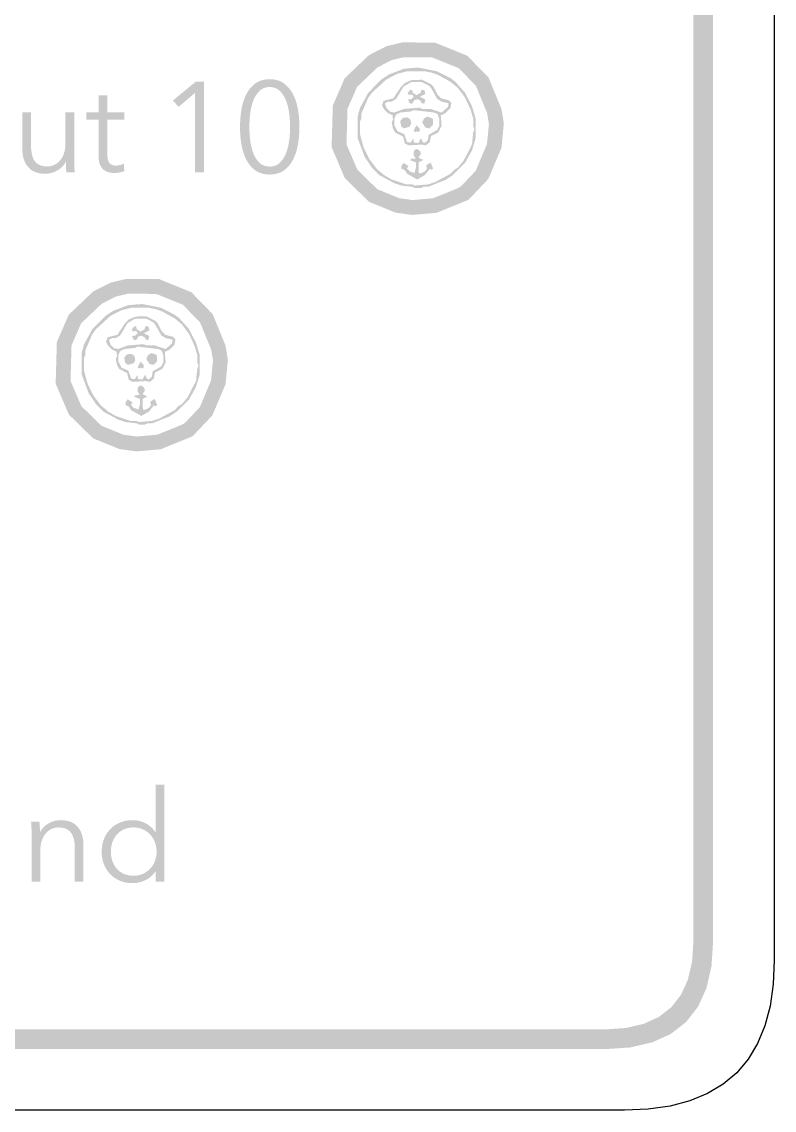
# Model space of a CAD drawing. Header units: millimetres. Extents: x 6 to 297, y 55 to 451.
# Drawn here: x 53.65 to 68.93, y 202.36 to 224.45 of the extents above; entities that cross this region are included whole.
import ezdxf

# ---------------------------------------------------------------- set-up
doc = ezdxf.new("R2010")
doc.units = ezdxf.units.MM
doc.layers.add('CUT', color=1, linetype='Continuous')
doc.layers.add('RASTER', color=7, linetype='Continuous')

msp = doc.modelspace()

# ---------------------------------------------------------------- hatches: boundary and pattern name
at = {"layer": 'RASTER'}
h = msp.add_hatch(color=7, dxfattribs=at)
h.paths.add_polyline_path([(7.2, 240.8), (7.234, 241.316), (7.337, 241.763), (7.509, 242.141), (7.75, 242.45), (8.059, 242.691), (8.438, 242.863), (8.884, 242.966), (9.4, 243), (65.489, 243), (66.005, 242.966), (66.452, 242.863), (66.83, 242.691), (67.139, 242.45), (67.38, 242.141), (67.552, 241.763), (67.655, 241.316), (67.689, 240.8), (67.689, 205.8), (67.655, 205.284), (67.552, 204.837), (67.38, 204.459), (67.139, 204.15), (66.83, 203.909), (66.452, 203.738), (66.005, 203.634), (65.489, 203.6), (9.4, 203.6), (8.884, 203.634), (8.438, 203.737), (8.059, 203.909), (7.75, 204.15), (7.509, 204.459), (7.337, 204.837), (7.234, 205.284), (7.2, 205.8)])
h.paths.add_polyline_path([(7.6, 240.8), (7.6, 205.8), (7.628, 205.378), (7.712, 205.013), (7.853, 204.703), (8.05, 204.45), (8.303, 204.253), (8.612, 204.112), (8.978, 204.028), (9.4, 204), (65.489, 204), (65.911, 204.028), (66.277, 204.113), (66.586, 204.253), (66.839, 204.45), (67.036, 204.703), (67.177, 205.013), (67.261, 205.378), (67.289, 205.8), (67.289, 240.8), (67.261, 241.222), (67.177, 241.587), (67.036, 241.897), (66.839, 242.15), (66.586, 242.347), (66.277, 242.488), (65.911, 242.572), (65.489, 242.6), (9.4, 242.6), (8.978, 242.572), (8.612, 242.488), (8.303, 242.347), (8.05, 242.15), (7.853, 241.897), (7.712, 241.587), (7.628, 241.222), (7.6, 240.8)], flags=0)
h = msp.add_hatch(color=7, dxfattribs=at)
h.paths.add_polyline_path([(61.378, 224.035), (62.042, 224.03), (62.695, 223.765), (63.128, 223.322), (63.39, 222.684), (63.438, 222.394), (63.392, 221.899), (63.123, 221.263), (62.721, 220.839), (62.072, 220.576), (61.579, 220.533), (61.239, 220.58), (60.703, 220.798), (60.211, 221.279), (59.942, 221.908), (59.966, 222.753), (60.207, 223.306), (60.7, 223.777), (61.064, 223.96)])
h.paths.add_polyline_path([(61.412, 223.735), (61.167, 223.677), (60.875, 223.529), (60.458, 223.131), (60.264, 222.686), (60.244, 221.965), (60.464, 221.452), (60.871, 221.054), (61.318, 220.872), (61.586, 220.835), (62.001, 220.871), (62.548, 221.092), (62.868, 221.429), (63.097, 221.973), (63.136, 222.383), (63.099, 222.601), (62.872, 223.154), (62.524, 223.511), (61.982, 223.73), (61.412, 223.735)], flags=0)
h = msp.add_hatch(color=7, dxfattribs=at)
h.paths.add_polyline_path([(61.466, 223.838), (61.903, 223.846), (62.126, 223.796), (62.454, 223.655), (62.677, 223.507), (62.849, 223.334), (63.047, 223.038), (63.188, 222.66), (63.237, 222.413), (63.237, 222.191), (63.138, 221.746), (62.899, 221.319), (62.602, 221.022), (62.225, 220.832), (61.805, 220.733), (61.558, 220.733), (61.508, 220.758), (61.261, 220.783), (61.113, 220.832), (60.76, 221.022), (60.488, 221.269), (60.365, 221.442), (60.199, 221.771), (60.125, 222.067), (60.125, 222.462), (60.174, 222.709), (60.315, 223.063), (60.488, 223.31), (60.636, 223.458), (60.834, 223.606), (61.113, 223.747), (61.335, 223.821)])
h.paths.add_polyline_path([(61.681, 223.796), (61.632, 223.771), (61.434, 223.771), (61.113, 223.673), (60.883, 223.557), (60.612, 223.359), (60.439, 223.137), (60.298, 222.858), (60.224, 222.635), (60.199, 222.339), (60.174, 222.289), (60.199, 222.018), (60.273, 221.771), (60.414, 221.492), (60.538, 221.319), (60.785, 221.096), (61.138, 220.906), (61.385, 220.832), (61.582, 220.832), (61.632, 220.807), (61.731, 220.832), (61.928, 220.832), (62.249, 220.931), (62.627, 221.146), (62.849, 221.393), (63.064, 221.795), (63.138, 222.067), (63.138, 222.215), (63.163, 222.265), (63.138, 222.536), (63.04, 222.858), (62.874, 223.186), (62.81, 223.245), (62.775, 223.31), (62.553, 223.507), (62.2, 223.697), (61.953, 223.771)], flags=0)
h.paths.add_polyline_path([(61.59, 223.517), (61.706, 223.524), (62.076, 223.45), (62.355, 223.31), (62.454, 223.235), (62.652, 223.013), (62.793, 222.734), (62.867, 222.487), (62.867, 222.092), (62.793, 221.845), (62.652, 221.59), (62.405, 221.343), (62.257, 221.245), (61.903, 221.104), (61.805, 221.104), (61.755, 221.079), (61.632, 221.079), (61.582, 221.104), (61.36, 221.129), (61.212, 221.178), (60.908, 221.343), (60.76, 221.492), (60.612, 221.714), (60.471, 222.092), (60.471, 222.536), (60.52, 222.709), (60.686, 223.013), (60.957, 223.285), (61.106, 223.384), (61.409, 223.5)], flags=0)
h.paths.add_polyline_path([(61.484, 223.45), (61.286, 223.401), (61.056, 223.285), (60.76, 223.013), (60.686, 222.914), (60.545, 222.586), (60.545, 222.487), (60.52, 222.438), (60.52, 222.166), (60.594, 221.894), (60.71, 221.665), (60.859, 221.467), (61.007, 221.343), (61.162, 221.252), (61.459, 221.153), (61.582, 221.153), (61.632, 221.129), (61.903, 221.153), (62.052, 221.203), (62.355, 221.368), (62.439, 221.457), (62.504, 221.492), (62.627, 221.64), (62.793, 221.968), (62.817, 222.215), (62.842, 222.265), (62.817, 222.339), (62.817, 222.487), (62.768, 222.66), (62.652, 222.914), (62.504, 223.112), (62.355, 223.235), (62.101, 223.376), (61.953, 223.426), (61.829, 223.45)], flags=0)
h.paths.add_polyline_path([(61.565, 223.27), (61.78, 223.277), (61.96, 223.186), (62.01, 223.137), (62.094, 222.974), (62.168, 222.9), (62.323, 222.858), (62.373, 222.808), (62.355, 222.702), (62.257, 222.603), (62.158, 222.554), (62.175, 222.339), (62.108, 222.208), (61.96, 222.134), (61.936, 222.01), (61.854, 221.944), (61.773, 221.961), (61.508, 221.944), (61.427, 221.986), (61.392, 222.124), (61.229, 222.208), (61.187, 222.289), (61.162, 222.413), (61.187, 222.462), (61.18, 222.554), (61.081, 222.603), (61.007, 222.677), (60.965, 222.759), (60.997, 222.85), (61.195, 222.9), (61.353, 223.137), (61.427, 223.211)], flags=0)
h.paths.add_polyline_path([(61.558, 223.228), (61.402, 223.137), (61.254, 222.89), (61.162, 222.833), (61.088, 222.833), (61.022, 222.801), (61.056, 222.702), (61.13, 222.628), (61.212, 222.611), (61.409, 222.685), (61.731, 222.709), (61.78, 222.685), (61.953, 222.685), (62.175, 222.611), (62.306, 222.727), (62.316, 222.801), (62.175, 222.833), (62.084, 222.89), (61.96, 223.112), (61.911, 223.161), (61.78, 223.228)], flags=0)
h.paths.add_polyline_path([(61.54, 223.072), (61.575, 223.072), (61.59, 223.013), (61.664, 222.964), (61.748, 223.013), (61.763, 223.072), (61.822, 223.072), (61.847, 222.988), (61.731, 222.932), (61.847, 222.875), (61.822, 222.791), (61.773, 222.801), (61.748, 222.85), (61.681, 222.882), (61.624, 222.865), (61.575, 222.791), (61.526, 222.801), (61.491, 222.875), (61.558, 222.882), (61.607, 222.932), (61.59, 222.964), (61.558, 222.981), (61.516, 222.964), (61.484, 223.006)], flags=0)
h.paths.add_polyline_path([(61.607, 222.66), (61.558, 222.635), (61.335, 222.611), (61.254, 222.569), (61.212, 222.487), (61.212, 222.364), (61.279, 222.233), (61.417, 222.173), (61.476, 222.01), (61.55, 222.001), (61.6, 222.084), (61.614, 222.001), (61.706, 221.993), (61.755, 222.092), (61.797, 222.01), (61.829, 221.993), (61.896, 222.05), (61.911, 222.159), (62.084, 222.257), (62.126, 222.339), (62.126, 222.487), (62.094, 222.578), (62.027, 222.611)], flags=0)
h.paths.add_polyline_path([(61.886, 222.529), (61.985, 222.494), (62.002, 222.462), (62.002, 222.364), (61.928, 222.289), (61.847, 222.307), (61.78, 222.413), (61.822, 222.494)], flags=0)
h.paths.add_polyline_path([(61.392, 222.504), (61.484, 222.512), (61.54, 222.47), (61.558, 222.388), (61.526, 222.322), (61.409, 222.289), (61.353, 222.331), (61.335, 222.438)], flags=0)
h.paths.add_polyline_path([(61.664, 222.356), (61.731, 222.289), (61.731, 222.24), (61.706, 222.215), (61.674, 222.233), (61.632, 222.215), (61.607, 222.24)], flags=0)
h.paths.add_polyline_path([(61.639, 221.862), (61.681, 221.87), (61.738, 221.828), (61.755, 221.771), (61.706, 221.697), (61.805, 221.647), (61.706, 221.598), (61.713, 221.383), (61.755, 221.376), (61.837, 221.418), (61.879, 221.474), (61.861, 221.541), (61.953, 221.598), (62.002, 221.474), (61.978, 221.45), (61.936, 221.467), (61.837, 221.343), (61.681, 221.252), (61.476, 221.368), (61.427, 221.442), (61.36, 221.474), (61.36, 221.524), (61.402, 221.59), (61.491, 221.531), (61.501, 221.507), (61.466, 221.482), (61.526, 221.418), (61.624, 221.383), (61.656, 221.499), (61.656, 221.598), (61.533, 221.647), (61.558, 221.672), (61.649, 221.679), (61.607, 221.746), (61.607, 221.82)], flags=0)
for points in [[(57.354, 221.4), (57.167, 221.4), (57.167, 223.009), (56.834, 222.726), (56.72, 222.856), (57.188, 223.241), (57.354, 223.241)], [(55.732, 222.469), (55.389, 222.469), (55.389, 221.759), (55.389, 221.742), (55.389, 221.726), (55.39, 221.711), (55.392, 221.697), (55.394, 221.683), (55.396, 221.671), (55.399, 221.658), (55.402, 221.647), (55.405, 221.636), (55.409, 221.626), (55.413, 221.617), (55.418, 221.608), (55.422, 221.599), (55.428, 221.592), (55.433, 221.585), (55.439, 221.578), (55.446, 221.572), (55.452, 221.567), (55.459, 221.562), (55.466, 221.557), (55.474, 221.553), (55.481, 221.55), (55.489, 221.547), (55.498, 221.544), (55.506, 221.542), (55.515, 221.54), (55.524, 221.539), (55.533, 221.537), (55.542, 221.536), (55.551, 221.536), (55.561, 221.535), (55.571, 221.535), (55.58, 221.535), (55.589, 221.536), (55.598, 221.537), (55.608, 221.538), (55.618, 221.539), (55.627, 221.541), (55.637, 221.543), (55.647, 221.546), (55.657, 221.548), (55.667, 221.551), (55.677, 221.554), (55.687, 221.558), (55.696, 221.562), (55.706, 221.566), (55.715, 221.57), (55.724, 221.574), (55.732, 221.421), (55.72, 221.416), (55.708, 221.412), (55.696, 221.408), (55.684, 221.405), (55.672, 221.402), (55.659, 221.399), (55.647, 221.396), (55.634, 221.394), (55.621, 221.391), (55.608, 221.39), (55.595, 221.388), (55.581, 221.387), (55.567, 221.386), (55.553, 221.385), (55.539, 221.385), (55.524, 221.384), (55.511, 221.385), (55.499, 221.385), (55.486, 221.386), (55.473, 221.388), (55.46, 221.389), (55.447, 221.392), (55.433, 221.394), (55.42, 221.397), (55.406, 221.401), (55.393, 221.405), (55.38, 221.41), (55.367, 221.416), (55.355, 221.423), (55.342, 221.43), (55.33, 221.438), (55.318, 221.447), (55.307, 221.456), (55.296, 221.467), (55.286, 221.478), (55.276, 221.49), (55.267, 221.502), (55.258, 221.516), (55.249, 221.53), (55.242, 221.546), (55.235, 221.562), (55.229, 221.579), (55.223, 221.598), (55.219, 221.618), (55.216, 221.639), (55.214, 221.661), (55.212, 221.685), (55.212, 221.709), (55.212, 222.469), (54.96, 222.469), (54.96, 222.617), (55.212, 222.617), (55.212, 222.96), (55.389, 222.96), (55.389, 222.617), (55.732, 222.617)], [(54.557, 221.4), (54.555, 221.413), (54.554, 221.425), (54.553, 221.439), (54.552, 221.452), (54.551, 221.466), (54.55, 221.48), (54.549, 221.494), (54.549, 221.509), (54.548, 221.524), (54.548, 221.538), (54.547, 221.551), (54.547, 221.564), (54.547, 221.576), (54.546, 221.587), (54.546, 221.598), (54.546, 221.608), (54.541, 221.608), (54.527, 221.582), (54.511, 221.557), (54.493, 221.534), (54.473, 221.511), (54.451, 221.49), (54.426, 221.471), (54.4, 221.452), (54.372, 221.435), (54.343, 221.42), (54.313, 221.406), (54.282, 221.395), (54.252, 221.385), (54.221, 221.378), (54.189, 221.373), (54.157, 221.37), (54.125, 221.369), (54.069, 221.371), (54.017, 221.377), (53.968, 221.388), (53.923, 221.403), (53.881, 221.423), (53.843, 221.446), (53.809, 221.474), (53.778, 221.507), (53.751, 221.542), (53.727, 221.581), (53.707, 221.622), (53.691, 221.666), (53.678, 221.713), (53.669, 221.763), (53.664, 221.815), (53.662, 221.871), (53.662, 222.617), (53.839, 222.617), (53.839, 221.943), (53.839, 221.92), (53.84, 221.896), (53.841, 221.874), (53.843, 221.852), (53.845, 221.83), (53.848, 221.809), (53.851, 221.789), (53.855, 221.769), (53.859, 221.75), (53.864, 221.732), (53.869, 221.714), (53.876, 221.697), (53.883, 221.68), (53.89, 221.665), (53.899, 221.65), (53.908, 221.635), (53.918, 221.622), (53.928, 221.609), (53.94, 221.597), (53.952, 221.586), (53.965, 221.575), (53.979, 221.565), (53.994, 221.556), (54.009, 221.548), (54.026, 221.541), (54.043, 221.535), (54.062, 221.529), (54.081, 221.525), (54.102, 221.521), (54.123, 221.519), (54.146, 221.517), (54.169, 221.517), (54.187, 221.517), (54.204, 221.519), (54.221, 221.521), (54.238, 221.524), (54.255, 221.528), (54.272, 221.533), (54.289, 221.539), (54.306, 221.546), (54.322, 221.553), (54.338, 221.562), (54.353, 221.571), (54.368, 221.582), (54.383, 221.593), (54.397, 221.605), (54.411, 221.619), (54.424, 221.633), (54.437, 221.648), (54.449, 221.664), (54.46, 221.681), (54.471, 221.699), (54.481, 221.718), (54.49, 221.738), (54.499, 221.759), (54.507, 221.781), (54.515, 221.804), (54.521, 221.828), (54.526, 221.853), (54.531, 221.879), (54.534, 221.906), (54.536, 221.934), (54.538, 221.963), (54.538, 221.993), (54.538, 222.617), (54.715, 222.617), (54.715, 221.668), (54.715, 221.655), (54.715, 221.641), (54.716, 221.627), (54.716, 221.611), (54.716, 221.595), (54.717, 221.578), (54.717, 221.559), (54.718, 221.54), (54.718, 221.521), (54.719, 221.502), (54.72, 221.484), (54.721, 221.466), (54.722, 221.449), (54.723, 221.432), (54.724, 221.416), (54.726, 221.4)], [(54.009, 208.217), (54.01, 208.204), (54.012, 208.191), (54.013, 208.178), (54.014, 208.165), (54.015, 208.151), (54.016, 208.137), (54.016, 208.122), (54.017, 208.108), (54.018, 208.093), (54.018, 208.079), (54.019, 208.066), (54.019, 208.053), (54.019, 208.041), (54.019, 208.03), (54.02, 208.019), (54.02, 208.009), (54.025, 208.009), (54.039, 208.035), (54.055, 208.06), (54.073, 208.083), (54.093, 208.105), (54.115, 208.126), (54.139, 208.146), (54.166, 208.164), (54.194, 208.182), (54.223, 208.197), (54.253, 208.211), (54.283, 208.222), (54.314, 208.231), (54.345, 208.239), (54.377, 208.244), (54.409, 208.247), (54.441, 208.248), (54.497, 208.246), (54.549, 208.239), (54.598, 208.229), (54.643, 208.214), (54.685, 208.194), (54.723, 208.17), (54.757, 208.142), (54.788, 208.11), (54.815, 208.074), (54.839, 208.036), (54.858, 207.994), (54.875, 207.95), (54.887, 207.903), (54.896, 207.854), (54.902, 207.801), (54.904, 207.746), (54.904, 207), (54.727, 207), (54.727, 207.673), (54.727, 207.697), (54.726, 207.72), (54.725, 207.743), (54.723, 207.765), (54.721, 207.787), (54.718, 207.807), (54.715, 207.828), (54.711, 207.848), (54.707, 207.867), (54.702, 207.885), (54.696, 207.903), (54.69, 207.92), (54.683, 207.936), (54.675, 207.952), (54.667, 207.967), (54.658, 207.981), (54.648, 207.995), (54.637, 208.008), (54.626, 208.02), (54.614, 208.031), (54.601, 208.042), (54.587, 208.051), (54.572, 208.06), (54.557, 208.069), (54.54, 208.076), (54.523, 208.082), (54.504, 208.088), (54.485, 208.092), (54.464, 208.095), (54.443, 208.098), (54.42, 208.099), (54.397, 208.1), (54.379, 208.099), (54.362, 208.098), (54.344, 208.096), (54.327, 208.093), (54.31, 208.089), (54.293, 208.084), (54.277, 208.078), (54.26, 208.071), (54.244, 208.064), (54.228, 208.055), (54.212, 208.046), (54.197, 208.035), (54.183, 208.024), (54.169, 208.011), (54.155, 207.998), (54.142, 207.984), (54.129, 207.969), (54.117, 207.953), (54.106, 207.936), (54.095, 207.918), (54.085, 207.899), (54.076, 207.879), (54.067, 207.858), (54.059, 207.836), (54.051, 207.813), (54.045, 207.789), (54.04, 207.764), (54.035, 207.738), (54.032, 207.711), (54.029, 207.683), (54.028, 207.654), (54.027, 207.624), (54.027, 207), (53.851, 207), (53.851, 207.949), (53.851, 207.962), (53.85, 207.975), (53.85, 207.99), (53.85, 208.006), (53.85, 208.022), (53.849, 208.039), (53.849, 208.057), (53.848, 208.076), (53.847, 208.096), (53.847, 208.114), (53.846, 208.133), (53.845, 208.15), (53.844, 208.168), (53.843, 208.185), (53.841, 208.201), (53.84, 208.217)]]:
    msp.add_hatch(color=7, dxfattribs=at).paths.add_polyline_path(points)
h = msp.add_hatch(color=7, dxfattribs=at)
h.paths.add_polyline_path([(58.685, 223.288), (58.727, 223.286), (58.768, 223.282), (58.806, 223.276), (58.843, 223.266), (58.878, 223.255), (58.911, 223.24), (58.943, 223.223), (58.973, 223.203), (59.001, 223.181), (59.028, 223.158), (59.053, 223.132), (59.077, 223.106), (59.1, 223.077), (59.121, 223.047), (59.14, 223.015), (59.159, 222.982), (59.176, 222.947), (59.191, 222.911), (59.206, 222.874), (59.219, 222.836), (59.231, 222.797), (59.241, 222.756), (59.251, 222.714), (59.259, 222.671), (59.266, 222.628), (59.272, 222.584), (59.277, 222.54), (59.281, 222.496), (59.284, 222.452), (59.287, 222.407), (59.288, 222.363), (59.289, 222.318), (59.288, 222.273), (59.287, 222.229), (59.284, 222.184), (59.281, 222.14), (59.277, 222.096), (59.272, 222.052), (59.266, 222.009), (59.259, 221.966), (59.251, 221.923), (59.241, 221.881), (59.231, 221.841), (59.219, 221.802), (59.206, 221.764), (59.191, 221.727), (59.176, 221.691), (59.159, 221.656), (59.14, 221.623), (59.121, 221.591), (59.1, 221.561), (59.077, 221.533), (59.053, 221.506), (59.028, 221.481), (59.001, 221.458), (58.973, 221.436), (58.943, 221.417), (58.911, 221.4), (58.878, 221.386), (58.843, 221.374), (58.806, 221.365), (58.768, 221.358), (58.727, 221.355), (58.685, 221.353), (58.643, 221.354), (58.602, 221.358), (58.563, 221.365), (58.526, 221.374), (58.491, 221.386), (58.457, 221.4), (58.425, 221.417), (58.396, 221.436), (58.367, 221.458), (58.34, 221.481), (58.315, 221.506), (58.291, 221.533), (58.269, 221.561), (58.248, 221.591), (58.228, 221.623), (58.21, 221.656), (58.193, 221.691), (58.177, 221.727), (58.163, 221.764), (58.15, 221.802), (58.138, 221.841), (58.128, 221.881), (58.119, 221.923), (58.111, 221.966), (58.104, 222.009), (58.098, 222.052), (58.093, 222.096), (58.089, 222.14), (58.086, 222.184), (58.084, 222.229), (58.083, 222.273), (58.082, 222.318), (58.083, 222.363), (58.084, 222.407), (58.086, 222.452), (58.089, 222.496), (58.093, 222.54), (58.098, 222.584), (58.104, 222.628), (58.111, 222.671), (58.119, 222.714), (58.128, 222.756), (58.138, 222.797), (58.15, 222.836), (58.163, 222.874), (58.177, 222.911), (58.193, 222.947), (58.21, 222.982), (58.228, 223.015), (58.248, 223.047), (58.269, 223.077), (58.291, 223.106), (58.315, 223.132), (58.34, 223.158), (58.367, 223.181), (58.396, 223.203), (58.425, 223.223), (58.457, 223.24), (58.491, 223.255), (58.526, 223.266), (58.563, 223.276), (58.602, 223.282), (58.643, 223.286), (58.685, 223.288)])
h.paths.add_polyline_path([(58.685, 223.129), (58.656, 223.128), (58.627, 223.124), (58.6, 223.118), (58.574, 223.11), (58.549, 223.1), (58.525, 223.087), (58.503, 223.071), (58.483, 223.054), (58.463, 223.034), (58.444, 223.013), (58.427, 222.991), (58.41, 222.968), (58.395, 222.943), (58.381, 222.917), (58.367, 222.89), (58.355, 222.861), (58.344, 222.832), (58.334, 222.801), (58.324, 222.77), (58.316, 222.737), (58.308, 222.704), (58.301, 222.67), (58.295, 222.636), (58.29, 222.6), (58.286, 222.564), (58.282, 222.528), (58.279, 222.493), (58.277, 222.457), (58.275, 222.422), (58.273, 222.387), (58.272, 222.352), (58.272, 222.318), (58.272, 222.283), (58.273, 222.249), (58.275, 222.214), (58.277, 222.179), (58.279, 222.144), (58.282, 222.108), (58.286, 222.073), (58.29, 222.037), (58.295, 222.002), (58.301, 221.967), (58.308, 221.934), (58.316, 221.901), (58.324, 221.869), (58.334, 221.838), (58.344, 221.808), (58.355, 221.778), (58.367, 221.75), (58.381, 221.723), (58.395, 221.697), (58.41, 221.673), (58.427, 221.65), (58.444, 221.628), (58.463, 221.608), (58.483, 221.588), (58.503, 221.571), (58.525, 221.556), (58.549, 221.543), (58.574, 221.533), (58.6, 221.525), (58.627, 221.519), (58.656, 221.516), (58.685, 221.514), (58.715, 221.516), (58.743, 221.519), (58.77, 221.525), (58.795, 221.533), (58.82, 221.543), (58.843, 221.556), (58.865, 221.571), (58.886, 221.588), (58.905, 221.608), (58.924, 221.628), (58.941, 221.65), (58.958, 221.673), (58.973, 221.697), (58.987, 221.723), (59.001, 221.75), (59.013, 221.778), (59.024, 221.808), (59.035, 221.838), (59.044, 221.869), (59.053, 221.901), (59.061, 221.934), (59.068, 221.967), (59.074, 222.002), (59.079, 222.037), (59.084, 222.073), (59.088, 222.108), (59.091, 222.144), (59.094, 222.179), (59.096, 222.214), (59.098, 222.249), (59.098, 222.283), (59.099, 222.318), (59.098, 222.352), (59.098, 222.387), (59.096, 222.422), (59.094, 222.457), (59.091, 222.493), (59.088, 222.528), (59.084, 222.564), (59.079, 222.6), (59.074, 222.636), (59.068, 222.67), (59.061, 222.704), (59.053, 222.737), (59.044, 222.77), (59.035, 222.801), (59.024, 222.832), (59.013, 222.861), (59.001, 222.89), (58.987, 222.917), (58.973, 222.943), (58.958, 222.968), (58.941, 222.991), (58.924, 223.013), (58.905, 223.034), (58.886, 223.054), (58.865, 223.071), (58.843, 223.087), (58.82, 223.1), (58.795, 223.11), (58.77, 223.118), (58.743, 223.124), (58.715, 223.128), (58.685, 223.129)], flags=0)
h = msp.add_hatch(color=7, dxfattribs=at)
h.paths.add_polyline_path([(55.775, 219.235), (56.439, 219.23), (57.092, 218.965), (57.525, 218.522), (57.787, 217.884), (57.835, 217.594), (57.789, 217.099), (57.52, 216.463), (57.118, 216.039), (56.469, 215.776), (55.976, 215.733), (55.636, 215.78), (55.1, 215.998), (54.608, 216.479), (54.339, 217.108), (54.363, 217.953), (54.604, 218.506), (55.097, 218.977), (55.461, 219.16)])
h.paths.add_polyline_path([(55.809, 218.935), (55.564, 218.877), (55.272, 218.729), (54.855, 218.331), (54.661, 217.886), (54.641, 217.165), (54.861, 216.652), (55.268, 216.254), (55.715, 216.072), (55.983, 216.035), (56.398, 216.071), (56.945, 216.292), (57.265, 216.629), (57.494, 217.173), (57.533, 217.583), (57.496, 217.801), (57.269, 218.354), (56.921, 218.711), (56.379, 218.93), (55.809, 218.935)], flags=0)
h = msp.add_hatch(color=7, dxfattribs=at)
h.paths.add_polyline_path([(55.863, 219.038), (56.3, 219.046), (56.523, 218.996), (56.851, 218.855), (57.074, 218.707), (57.246, 218.534), (57.444, 218.238), (57.585, 217.86), (57.634, 217.613), (57.634, 217.391), (57.535, 216.946), (57.296, 216.519), (56.999, 216.222), (56.622, 216.032), (56.202, 215.933), (55.955, 215.933), (55.905, 215.958), (55.658, 215.983), (55.51, 216.032), (55.157, 216.222), (54.885, 216.469), (54.762, 216.642), (54.596, 216.971), (54.522, 217.267), (54.522, 217.662), (54.571, 217.909), (54.712, 218.263), (54.885, 218.51), (55.033, 218.658), (55.231, 218.806), (55.51, 218.947), (55.732, 219.021)])
h.paths.add_polyline_path([(56.078, 218.996), (56.029, 218.971), (55.831, 218.971), (55.51, 218.873), (55.28, 218.757), (55.009, 218.559), (54.836, 218.337), (54.695, 218.058), (54.621, 217.835), (54.596, 217.539), (54.571, 217.489), (54.596, 217.218), (54.67, 216.971), (54.811, 216.692), (54.935, 216.519), (55.182, 216.296), (55.535, 216.106), (55.782, 216.032), (55.979, 216.032), (56.029, 216.007), (56.128, 216.032), (56.325, 216.032), (56.646, 216.131), (57.024, 216.346), (57.246, 216.593), (57.461, 216.995), (57.535, 217.267), (57.535, 217.415), (57.56, 217.465), (57.535, 217.736), (57.437, 218.058), (57.271, 218.386), (57.207, 218.445), (57.172, 218.51), (56.95, 218.707), (56.597, 218.897), (56.35, 218.971)], flags=0)
h.paths.add_polyline_path([(55.987, 218.717), (56.103, 218.724), (56.473, 218.65), (56.752, 218.51), (56.851, 218.435), (57.049, 218.213), (57.19, 217.934), (57.264, 217.687), (57.264, 217.292), (57.19, 217.045), (57.049, 216.79), (56.802, 216.543), (56.654, 216.445), (56.3, 216.304), (56.202, 216.304), (56.152, 216.279), (56.029, 216.279), (55.979, 216.304), (55.757, 216.329), (55.609, 216.378), (55.305, 216.543), (55.157, 216.692), (55.009, 216.914), (54.868, 217.292), (54.868, 217.736), (54.917, 217.909), (55.083, 218.213), (55.354, 218.485), (55.503, 218.584), (55.806, 218.7)], flags=0)
h.paths.add_polyline_path([(55.881, 218.65), (55.683, 218.601), (55.453, 218.485), (55.157, 218.213), (55.083, 218.114), (54.942, 217.786), (54.942, 217.687), (54.917, 217.638), (54.917, 217.366), (54.991, 217.094), (55.107, 216.865), (55.256, 216.667), (55.404, 216.543), (55.559, 216.452), (55.856, 216.353), (55.979, 216.353), (56.029, 216.329), (56.3, 216.353), (56.449, 216.403), (56.752, 216.568), (56.836, 216.657), (56.901, 216.692), (57.024, 216.84), (57.19, 217.168), (57.214, 217.415), (57.239, 217.465), (57.214, 217.539), (57.214, 217.687), (57.165, 217.86), (57.049, 218.114), (56.901, 218.312), (56.752, 218.435), (56.498, 218.576), (56.35, 218.626), (56.226, 218.65)], flags=0)
h.paths.add_polyline_path([(55.962, 218.47), (56.177, 218.477), (56.357, 218.386), (56.407, 218.337), (56.491, 218.174), (56.565, 218.1), (56.72, 218.058), (56.77, 218.008), (56.752, 217.902), (56.654, 217.803), (56.555, 217.754), (56.572, 217.539), (56.505, 217.408), (56.357, 217.334), (56.333, 217.21), (56.251, 217.144), (56.17, 217.161), (55.905, 217.144), (55.824, 217.186), (55.789, 217.324), (55.626, 217.408), (55.584, 217.489), (55.559, 217.613), (55.584, 217.662), (55.577, 217.754), (55.478, 217.803), (55.404, 217.877), (55.362, 217.959), (55.394, 218.05), (55.592, 218.1), (55.75, 218.337), (55.824, 218.411)], flags=0)
h.paths.add_polyline_path([(55.955, 218.428), (55.799, 218.337), (55.651, 218.09), (55.559, 218.033), (55.485, 218.033), (55.419, 218.001), (55.453, 217.902), (55.527, 217.828), (55.609, 217.811), (55.806, 217.885), (56.128, 217.909), (56.177, 217.885), (56.35, 217.885), (56.572, 217.811), (56.703, 217.927), (56.713, 218.001), (56.572, 218.033), (56.481, 218.09), (56.357, 218.312), (56.308, 218.361), (56.177, 218.428)], flags=0)
h.paths.add_polyline_path([(55.937, 218.272), (55.972, 218.272), (55.987, 218.213), (56.061, 218.164), (56.145, 218.213), (56.16, 218.272), (56.219, 218.272), (56.244, 218.188), (56.128, 218.132), (56.244, 218.075), (56.219, 217.991), (56.17, 218.001), (56.145, 218.05), (56.078, 218.082), (56.021, 218.065), (55.972, 217.991), (55.923, 218.001), (55.888, 218.075), (55.955, 218.082), (56.004, 218.132), (55.987, 218.164), (55.955, 218.181), (55.913, 218.164), (55.881, 218.206)], flags=0)
h.paths.add_polyline_path([(56.004, 217.86), (55.955, 217.835), (55.732, 217.811), (55.651, 217.769), (55.609, 217.687), (55.609, 217.564), (55.676, 217.433), (55.814, 217.373), (55.873, 217.21), (55.947, 217.201), (55.997, 217.284), (56.011, 217.201), (56.103, 217.193), (56.152, 217.292), (56.194, 217.21), (56.226, 217.193), (56.293, 217.25), (56.308, 217.359), (56.481, 217.457), (56.523, 217.539), (56.523, 217.687), (56.491, 217.778), (56.424, 217.811)], flags=0)
h.paths.add_polyline_path([(56.283, 217.729), (56.382, 217.694), (56.399, 217.662), (56.399, 217.564), (56.325, 217.489), (56.244, 217.507), (56.177, 217.613), (56.219, 217.694)], flags=0)
h.paths.add_polyline_path([(55.789, 217.704), (55.881, 217.712), (55.937, 217.67), (55.955, 217.588), (55.923, 217.522), (55.806, 217.489), (55.75, 217.531), (55.732, 217.638)], flags=0)
h.paths.add_polyline_path([(56.061, 217.556), (56.128, 217.489), (56.128, 217.44), (56.103, 217.415), (56.071, 217.433), (56.029, 217.415), (56.004, 217.44)], flags=0)
h.paths.add_polyline_path([(56.036, 217.062), (56.078, 217.07), (56.135, 217.028), (56.152, 216.971), (56.103, 216.897), (56.202, 216.847), (56.103, 216.798), (56.11, 216.583), (56.152, 216.576), (56.234, 216.618), (56.276, 216.674), (56.258, 216.741), (56.35, 216.798), (56.399, 216.674), (56.375, 216.65), (56.333, 216.667), (56.234, 216.543), (56.078, 216.452), (55.873, 216.568), (55.824, 216.642), (55.757, 216.674), (55.757, 216.724), (55.799, 216.79), (55.888, 216.731), (55.898, 216.707), (55.863, 216.682), (55.923, 216.618), (56.021, 216.583), (56.053, 216.699), (56.053, 216.798), (55.93, 216.847), (55.955, 216.872), (56.046, 216.879), (56.004, 216.946), (56.004, 217.02)], flags=0)
h = msp.add_hatch(color=7, dxfattribs=at)
h.paths.add_polyline_path([(56.362, 207.205), (56.342, 207.177), (56.32, 207.15), (56.297, 207.126), (56.272, 207.103), (56.246, 207.081), (56.219, 207.062), (56.19, 207.044), (56.159, 207.029), (56.128, 207.015), (56.097, 207.002), (56.065, 206.992), (56.033, 206.984), (56, 206.977), (55.968, 206.973), (55.935, 206.97), (55.902, 206.969), (55.867, 206.97), (55.832, 206.972), (55.799, 206.976), (55.766, 206.981), (55.734, 206.988), (55.703, 206.997), (55.673, 207.007), (55.643, 207.018), (55.615, 207.031), (55.588, 207.045), (55.561, 207.06), (55.536, 207.077), (55.512, 207.094), (55.489, 207.113), (55.467, 207.133), (55.446, 207.153), (55.426, 207.175), (55.407, 207.198), (55.389, 207.222), (55.373, 207.247), (55.358, 207.273), (55.343, 207.3), (55.33, 207.327), (55.318, 207.356), (55.308, 207.386), (55.298, 207.416), (55.291, 207.447), (55.284, 207.478), (55.279, 207.51), (55.276, 207.542), (55.274, 207.575), (55.273, 207.608), (55.274, 207.642), (55.276, 207.675), (55.279, 207.707), (55.284, 207.739), (55.291, 207.77), (55.298, 207.801), (55.308, 207.831), (55.318, 207.861), (55.33, 207.889), (55.343, 207.917), (55.358, 207.944), (55.373, 207.97), (55.389, 207.995), (55.407, 208.019), (55.426, 208.041), (55.446, 208.063), (55.467, 208.084), (55.489, 208.104), (55.512, 208.123), (55.536, 208.14), (55.561, 208.156), (55.588, 208.172), (55.615, 208.186), (55.643, 208.199), (55.673, 208.21), (55.703, 208.22), (55.734, 208.229), (55.766, 208.236), (55.799, 208.241), (55.832, 208.245), (55.867, 208.247), (55.902, 208.248), (55.935, 208.247), (55.968, 208.244), (56, 208.239), (56.033, 208.233), (56.065, 208.224), (56.097, 208.214), (56.128, 208.201), (56.159, 208.187), (56.19, 208.171), (56.219, 208.153), (56.246, 208.133), (56.272, 208.111), (56.297, 208.088), (56.32, 208.062), (56.342, 208.035), (56.362, 208.006), (56.367, 208.006), (56.367, 208.966), (56.544, 208.966), (56.544, 207), (56.367, 207), (56.367, 207.205)])
h.paths.add_polyline_path([(55.46, 207.608), (55.46, 207.583), (55.462, 207.558), (55.464, 207.534), (55.468, 207.51), (55.472, 207.486), (55.478, 207.463), (55.484, 207.44), (55.491, 207.417), (55.499, 207.395), (55.509, 207.374), (55.518, 207.353), (55.529, 207.333), (55.541, 207.314), (55.553, 207.296), (55.567, 207.278), (55.581, 207.261), (55.596, 207.245), (55.612, 207.23), (55.629, 207.216), (55.646, 207.202), (55.665, 207.19), (55.684, 207.178), (55.704, 207.167), (55.725, 207.157), (55.747, 207.148), (55.77, 207.141), (55.793, 207.134), (55.817, 207.129), (55.842, 207.125), (55.867, 207.122), (55.893, 207.12), (55.92, 207.12), (55.945, 207.12), (55.97, 207.122), (55.994, 207.125), (56.018, 207.129), (56.041, 207.134), (56.064, 207.141), (56.086, 207.148), (56.107, 207.157), (56.128, 207.167), (56.149, 207.178), (56.168, 207.189), (56.187, 207.202), (56.206, 207.215), (56.223, 207.229), (56.24, 207.244), (56.256, 207.26), (56.271, 207.277), (56.285, 207.294), (56.299, 207.312), (56.311, 207.331), (56.323, 207.351), (56.334, 207.371), (56.344, 207.393), (56.353, 207.415), (56.361, 207.437), (56.368, 207.46), (56.374, 207.484), (56.379, 207.508), (56.383, 207.532), (56.386, 207.557), (56.388, 207.583), (56.388, 207.608), (56.388, 207.634), (56.386, 207.66), (56.383, 207.684), (56.379, 207.709), (56.374, 207.733), (56.368, 207.756), (56.361, 207.779), (56.353, 207.802), (56.344, 207.824), (56.334, 207.845), (56.323, 207.866), (56.311, 207.886), (56.299, 207.905), (56.285, 207.923), (56.271, 207.941), (56.256, 207.958), (56.24, 207.974), (56.223, 207.989), (56.206, 208.004), (56.187, 208.017), (56.168, 208.03), (56.149, 208.041), (56.128, 208.052), (56.107, 208.062), (56.086, 208.071), (56.064, 208.079), (56.041, 208.085), (56.018, 208.09), (55.994, 208.094), (55.97, 208.097), (55.945, 208.099), (55.92, 208.1), (55.893, 208.099), (55.867, 208.097), (55.842, 208.094), (55.817, 208.09), (55.793, 208.085), (55.77, 208.078), (55.747, 208.07), (55.725, 208.061), (55.704, 208.051), (55.684, 208.04), (55.665, 208.028), (55.646, 208.015), (55.629, 208.001), (55.612, 207.987), (55.596, 207.972), (55.581, 207.955), (55.567, 207.939), (55.553, 207.921), (55.541, 207.902), (55.529, 207.883), (55.518, 207.863), (55.509, 207.843), (55.499, 207.822), (55.491, 207.8), (55.484, 207.777), (55.478, 207.754), (55.472, 207.731), (55.468, 207.707), (55.464, 207.683), (55.462, 207.658), (55.46, 207.634), (55.46, 207.608)], flags=0)

# ---------------------------------------------------------------- linework, layer by layer
at = {"layer": 'CUT'}
msp.add_lwpolyline([(68.929, 241.201), (68.929, 205.399), (68.908, 204.917), (68.845, 204.475), (68.74, 204.075), (68.592, 203.715), (68.401, 203.397), (68.168, 203.122), (67.892, 202.888), (67.574, 202.697), (67.215, 202.549), (66.814, 202.444), (66.372, 202.381), (65.89, 202.36), (8.999, 202.36)], dxfattribs=at)

doc.saveas('drawing.dxf')
